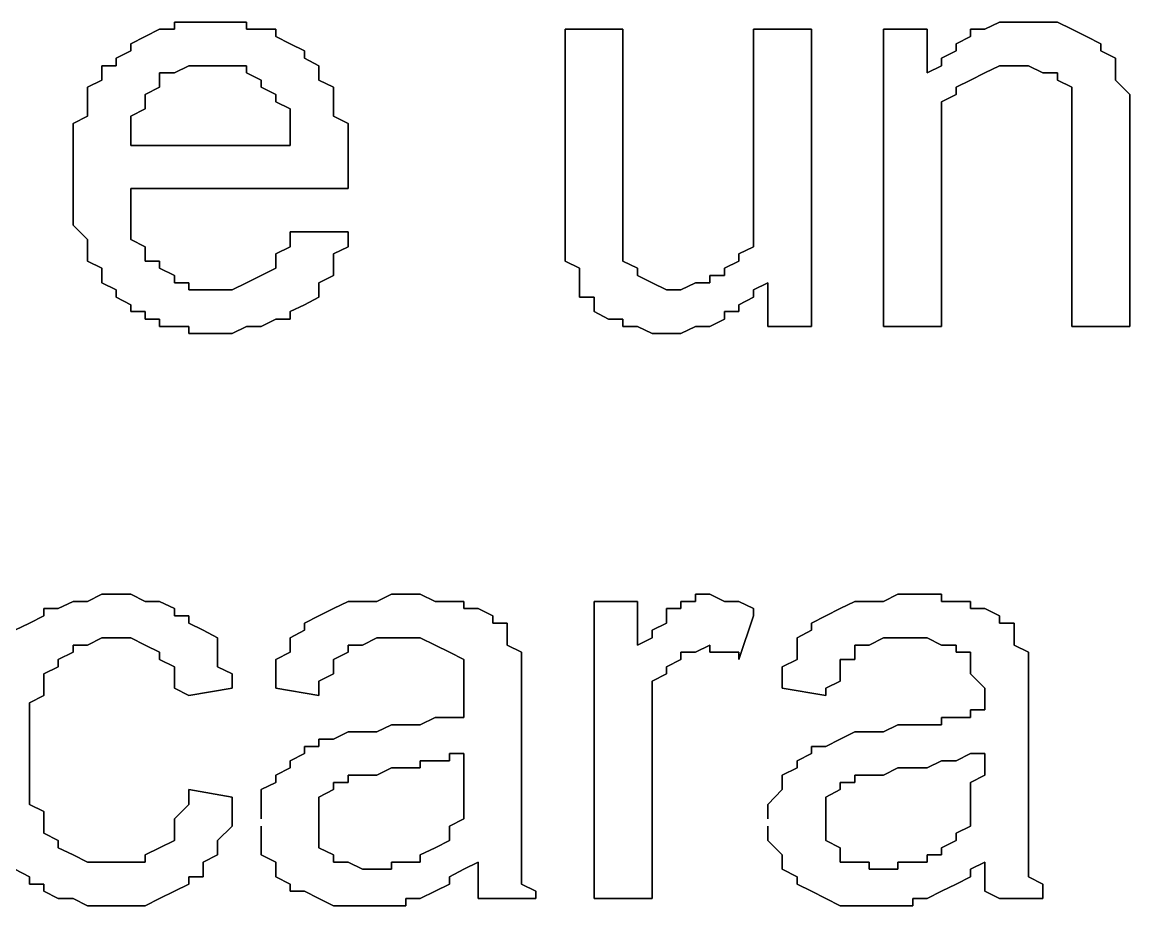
# Model space of a CAD drawing. Header units: metres. Extents: x 2.9 to 42.8, y 1.7 to 28.7.
# Drawn here: x 40.8005 to 41.0704, y 17.0162 to 17.2314 of the extents above; entities that cross this region are included whole.
import ezdxf

# ---------------------------------------------------------------- set-up
doc = ezdxf.new("R2010")
doc.units = ezdxf.units.M
doc.layers.add('GRIS', color=8, linetype='Continuous')

msp = doc.modelspace()

# ---------------------------------------------------------------- linework, layer by layer
at = {"layer": 'GRIS', "lineweight": -3}
for points in [[(40.8411, 17.2314), (40.8376, 17.2314), (40.8411, 17.2314)], [(40.8376, 17.2314), (40.8376, 17.2297), (40.8376, 17.2314)], [(40.8446, 17.2314), (40.8411, 17.2314), (40.8446, 17.2314)], [(40.8481, 17.2314), (40.8446, 17.2314), (40.8481, 17.2314)], [(40.8517, 17.2314), (40.8481, 17.2314), (40.8517, 17.2314)], [(40.8552, 17.2314), (40.8517, 17.2314), (40.8552, 17.2314)], [(40.8552, 17.2297), (40.8552, 17.2314), (40.8552, 17.2297)], [(41.0386, 17.2314), (41.0351, 17.2297), (41.0386, 17.2314)], [(41.0422, 17.2314), (41.0386, 17.2314), (41.0422, 17.2314)], [(41.0457, 17.2314), (41.0422, 17.2314), (41.0457, 17.2314)], [(41.0492, 17.2314), (41.0457, 17.2314), (41.0492, 17.2314)], [(41.0528, 17.2314), (41.0492, 17.2314), (41.0528, 17.2314)], [(41.0563, 17.2297), (41.0528, 17.2314), (41.0563, 17.2297)], [(40.8305, 17.2279), (40.827, 17.2261), (40.8305, 17.2279)], [(40.834, 17.2297), (40.8305, 17.2279), (40.834, 17.2297)], [(40.8376, 17.2297), (40.834, 17.2297), (40.8376, 17.2297)], [(40.8587, 17.2297), (40.8552, 17.2297), (40.8587, 17.2297)], [(40.8623, 17.2297), (40.8587, 17.2297), (40.8623, 17.2297)], [(40.8623, 17.2279), (40.8623, 17.2297), (40.8623, 17.2279)], [(40.8658, 17.2261), (40.8623, 17.2279), (40.8658, 17.2261)], [(40.9469, 17.2297), (40.9328, 17.2297), (40.9469, 17.2297)], [(40.9328, 17.2297), (40.9328, 17.1856), (40.9328, 17.2297)], [(40.9469, 17.1891), (40.9469, 17.2297), (40.9469, 17.1891)], [(40.9928, 17.2297), (40.9787, 17.2297), (40.9928, 17.2297)], [(40.9787, 17.2297), (40.9787, 17.1909), (40.9787, 17.2297)], [(40.9928, 17.1573), (40.9928, 17.2297), (40.9928, 17.1573)], [(41.021, 17.2297), (41.0104, 17.2297), (41.021, 17.2297)], [(41.0104, 17.2297), (41.0104, 17.1573), (41.0104, 17.2297)], [(41.021, 17.2191), (41.021, 17.2297), (41.021, 17.2191)], [(41.0316, 17.2279), (41.0281, 17.2261), (41.0316, 17.2279)], [(41.0351, 17.2297), (41.0316, 17.2297), (41.0351, 17.2297)], [(41.0316, 17.2297), (41.0316, 17.2279), (41.0316, 17.2297)], [(41.0598, 17.2279), (41.0563, 17.2297), (41.0598, 17.2279)], [(41.0633, 17.2261), (41.0598, 17.2279), (41.0633, 17.2261)], [(40.827, 17.2261), (40.827, 17.2244), (40.827, 17.2261)], [(40.8693, 17.2244), (40.8658, 17.2261), (40.8693, 17.2244)], [(41.0281, 17.2261), (41.0281, 17.2244), (41.0281, 17.2261)], [(41.0633, 17.2244), (41.0633, 17.2261), (41.0633, 17.2244)], [(40.827, 17.2244), (40.8234, 17.2226), (40.827, 17.2244)], [(40.8234, 17.2226), (40.8234, 17.2208), (40.8234, 17.2226)], [(40.8693, 17.2226), (40.8693, 17.2244), (40.8693, 17.2226)], [(40.8728, 17.2208), (40.8693, 17.2226), (40.8728, 17.2208)], [(41.0281, 17.2244), (41.0245, 17.2226), (41.0281, 17.2244)], [(41.0245, 17.2226), (41.0245, 17.2208), (41.0245, 17.2226)], [(41.0669, 17.2226), (41.0633, 17.2244), (41.0669, 17.2226)], [(41.0669, 17.2208), (41.0669, 17.2226), (41.0669, 17.2208)], [(40.8234, 17.2208), (40.8199, 17.2208), (40.8234, 17.2208)], [(40.8199, 17.2208), (40.8199, 17.2191), (40.8199, 17.2208)], [(40.8376, 17.2191), (40.8411, 17.2208), (40.8376, 17.2191)], [(40.8411, 17.2208), (40.8446, 17.2208), (40.8411, 17.2208)], [(40.8446, 17.2208), (40.8481, 17.2208), (40.8446, 17.2208)], [(40.8481, 17.2208), (40.8517, 17.2208), (40.8481, 17.2208)], [(40.8517, 17.2208), (40.8552, 17.2208), (40.8517, 17.2208)], [(40.8552, 17.2208), (40.8552, 17.2191), (40.8552, 17.2208)], [(40.8728, 17.2191), (40.8728, 17.2208), (40.8728, 17.2191)], [(41.0245, 17.2208), (41.021, 17.2191), (41.0245, 17.2208)], [(41.0351, 17.2191), (41.0386, 17.2208), (41.0351, 17.2191)], [(41.0386, 17.2208), (41.0422, 17.2208), (41.0386, 17.2208)], [(41.0422, 17.2208), (41.0457, 17.2208), (41.0422, 17.2208)], [(41.0457, 17.2208), (41.0492, 17.2191), (41.0457, 17.2208)], [(41.0669, 17.2191), (41.0669, 17.2208), (41.0669, 17.2191)], [(40.8199, 17.2173), (40.8164, 17.2156), (40.8199, 17.2173)], [(40.8199, 17.2191), (40.8199, 17.2173), (40.8199, 17.2191)], [(40.834, 17.2173), (40.834, 17.2191), (40.834, 17.2173)], [(40.834, 17.2191), (40.8376, 17.2191), (40.834, 17.2191)], [(40.834, 17.2156), (40.834, 17.2173), (40.834, 17.2156)], [(40.8552, 17.2191), (40.8587, 17.2173), (40.8552, 17.2191)], [(40.8587, 17.2173), (40.8587, 17.2156), (40.8587, 17.2173)], [(40.8728, 17.2173), (40.8728, 17.2191), (40.8728, 17.2173)], [(40.8764, 17.2156), (40.8728, 17.2173), (40.8764, 17.2156)], [(41.0281, 17.2156), (41.0316, 17.2173), (41.0281, 17.2156)], [(41.0316, 17.2173), (41.0351, 17.2191), (41.0316, 17.2173)], [(41.0492, 17.2191), (41.0528, 17.2191), (41.0492, 17.2191)], [(41.0528, 17.2191), (41.0528, 17.2173), (41.0528, 17.2191)], [(41.0528, 17.2173), (41.0563, 17.2156), (41.0528, 17.2173)], [(41.0669, 17.2173), (41.0669, 17.2191), (41.0669, 17.2173)], [(41.0704, 17.2138), (41.0669, 17.2173), (41.0704, 17.2138)], [(40.8164, 17.2156), (40.8164, 17.212), (40.8164, 17.2156)], [(40.8305, 17.2138), (40.834, 17.2156), (40.8305, 17.2138)], [(40.8587, 17.2156), (40.8623, 17.2138), (40.8587, 17.2156)], [(40.8764, 17.212), (40.8764, 17.2156), (40.8764, 17.212)], [(41.0281, 17.2138), (41.0281, 17.2156), (41.0281, 17.2138)], [(41.0563, 17.2156), (41.0563, 17.2138), (41.0563, 17.2156)], [(40.8164, 17.212), (40.8164, 17.2103), (40.8164, 17.212)], [(40.8305, 17.212), (40.8305, 17.2138), (40.8305, 17.212)], [(40.8305, 17.2103), (40.8305, 17.212), (40.8305, 17.2103)], [(40.8623, 17.2138), (40.8623, 17.212), (40.8623, 17.2138)], [(40.8623, 17.212), (40.8658, 17.2103), (40.8623, 17.212)], [(40.8764, 17.2103), (40.8764, 17.212), (40.8764, 17.2103)], [(41.0245, 17.212), (41.0281, 17.2138), (41.0245, 17.212)], [(41.0245, 17.2103), (41.0245, 17.212), (41.0245, 17.2103)], [(41.0563, 17.2138), (41.0563, 17.212), (41.0563, 17.2138)], [(41.0563, 17.212), (41.0563, 17.2103), (41.0563, 17.212)], [(41.0704, 17.212), (41.0704, 17.2138), (41.0704, 17.212)], [(41.0704, 17.2103), (41.0704, 17.212), (41.0704, 17.2103)], [(40.8164, 17.2103), (40.8164, 17.2085), (40.8164, 17.2103)], [(40.827, 17.2085), (40.8305, 17.2103), (40.827, 17.2085)], [(40.8658, 17.2103), (40.8658, 17.2085), (40.8658, 17.2103)], [(40.8764, 17.2085), (40.8764, 17.2103), (40.8764, 17.2085)], [(41.0245, 17.2067), (41.0245, 17.2103), (41.0245, 17.2067)], [(41.0563, 17.2103), (41.0563, 17.2067), (41.0563, 17.2103)], [(41.0704, 17.2085), (41.0704, 17.2103), (41.0704, 17.2085)], [(40.8164, 17.2085), (40.8129, 17.2067), (40.8164, 17.2085)], [(40.8129, 17.2067), (40.8129, 17.2032), (40.8129, 17.2067)], [(40.827, 17.2067), (40.827, 17.2085), (40.827, 17.2067)], [(40.827, 17.2032), (40.827, 17.2067), (40.827, 17.2032)], [(40.8658, 17.2085), (40.8658, 17.2067), (40.8658, 17.2085)], [(40.8658, 17.2067), (40.8658, 17.2032), (40.8658, 17.2067)], [(40.8799, 17.2067), (40.8764, 17.2085), (40.8799, 17.2067)], [(40.8799, 17.2032), (40.8799, 17.2067), (40.8799, 17.2032)], [(41.0245, 17.205), (41.0245, 17.2067), (41.0245, 17.205)], [(41.0563, 17.2067), (41.0563, 17.205), (41.0563, 17.2067)], [(41.0704, 17.205), (41.0704, 17.2085), (41.0704, 17.205)], [(41.0245, 17.2014), (41.0245, 17.205), (41.0245, 17.2014)], [(41.0563, 17.205), (41.0563, 17.2014), (41.0563, 17.205)], [(41.0704, 17.2014), (41.0704, 17.205), (41.0704, 17.2014)], [(40.8129, 17.2032), (40.8129, 17.2014), (40.8129, 17.2032)], [(40.8129, 17.2014), (40.8129, 17.1979), (40.8129, 17.2014)], [(40.827, 17.2014), (40.827, 17.2032), (40.827, 17.2014)], [(40.8658, 17.2014), (40.827, 17.2014), (40.8658, 17.2014)], [(40.8658, 17.2032), (40.8658, 17.2014), (40.8658, 17.2032)], [(40.8799, 17.2014), (40.8799, 17.2032), (40.8799, 17.2014)], [(40.8799, 17.1979), (40.8799, 17.2014), (40.8799, 17.1979)], [(41.0245, 17.1997), (41.0245, 17.2014), (41.0245, 17.1997)], [(41.0563, 17.2014), (41.0563, 17.1573), (41.0563, 17.2014)], [(41.0704, 17.1573), (41.0704, 17.2014), (41.0704, 17.1573)], [(41.0245, 17.1979), (41.0245, 17.1997), (41.0245, 17.1979)], [(40.8129, 17.1979), (40.8129, 17.1962), (40.8129, 17.1979)], [(40.8129, 17.1962), (40.8129, 17.1926), (40.8129, 17.1962)], [(40.8799, 17.1962), (40.8799, 17.1979), (40.8799, 17.1962)], [(40.8799, 17.1944), (40.8799, 17.1962), (40.8799, 17.1944)], [(41.0245, 17.1573), (41.0245, 17.1979), (41.0245, 17.1573)], [(40.8799, 17.1926), (40.8799, 17.1944), (40.8799, 17.1926)], [(40.8129, 17.1926), (40.8129, 17.1909), (40.8129, 17.1926)], [(40.8129, 17.1909), (40.8129, 17.1891), (40.8129, 17.1909)], [(40.827, 17.1873), (40.827, 17.1909), (40.827, 17.1873)], [(40.827, 17.1909), (40.8799, 17.1909), (40.827, 17.1909)], [(40.8799, 17.1909), (40.8799, 17.1926), (40.8799, 17.1909)], [(40.9787, 17.1909), (40.9787, 17.1891), (40.9787, 17.1909)], [(40.8129, 17.1891), (40.8129, 17.1856), (40.8129, 17.1891)], [(40.827, 17.1856), (40.827, 17.1873), (40.827, 17.1856)], [(40.9469, 17.1873), (40.9469, 17.1891), (40.9469, 17.1873)], [(40.9469, 17.1838), (40.9469, 17.1873), (40.9469, 17.1838)], [(40.9787, 17.1891), (40.9787, 17.1856), (40.9787, 17.1891)], [(40.8129, 17.1856), (40.8129, 17.1838), (40.8129, 17.1856)], [(40.827, 17.182), (40.827, 17.1856), (40.827, 17.182)], [(40.9328, 17.1856), (40.9328, 17.182), (40.9328, 17.1856)], [(40.9787, 17.1856), (40.9787, 17.1838), (40.9787, 17.1856)], [(40.8129, 17.1838), (40.8129, 17.182), (40.8129, 17.1838)], [(40.8129, 17.182), (40.8164, 17.1785), (40.8129, 17.182)], [(40.827, 17.1803), (40.827, 17.182), (40.827, 17.1803)], [(40.9328, 17.182), (40.9328, 17.1803), (40.9328, 17.182)], [(40.9469, 17.1803), (40.9469, 17.1838), (40.9469, 17.1803)], [(40.9787, 17.1838), (40.9787, 17.1803), (40.9787, 17.1838)], [(40.827, 17.1785), (40.827, 17.1803), (40.827, 17.1785)], [(40.8658, 17.1803), (40.8658, 17.1785), (40.8658, 17.1803)], [(40.8799, 17.1803), (40.8658, 17.1803), (40.8799, 17.1803)], [(40.8799, 17.1767), (40.8799, 17.1803), (40.8799, 17.1767)], [(40.9328, 17.1803), (40.9328, 17.1767), (40.9328, 17.1803)], [(40.9469, 17.1785), (40.9469, 17.1803), (40.9469, 17.1785)], [(40.9787, 17.1803), (40.9787, 17.1785), (40.9787, 17.1803)], [(40.8164, 17.1785), (40.8164, 17.1767), (40.8164, 17.1785)], [(40.8164, 17.1767), (40.8164, 17.175), (40.8164, 17.1767)], [(40.8305, 17.1767), (40.827, 17.1785), (40.8305, 17.1767)], [(40.8305, 17.175), (40.8305, 17.1767), (40.8305, 17.175)], [(40.8658, 17.1767), (40.8623, 17.175), (40.8658, 17.1767)], [(40.8658, 17.1785), (40.8658, 17.1767), (40.8658, 17.1785)], [(40.8764, 17.175), (40.8799, 17.1767), (40.8764, 17.175)], [(40.9328, 17.1767), (40.9328, 17.175), (40.9328, 17.1767)], [(40.9469, 17.1767), (40.9469, 17.1785), (40.9469, 17.1767)], [(40.9469, 17.175), (40.9469, 17.1767), (40.9469, 17.175)], [(40.9787, 17.1767), (40.9751, 17.175), (40.9787, 17.1767)], [(40.9787, 17.1785), (40.9787, 17.1767), (40.9787, 17.1785)], [(40.8164, 17.175), (40.8164, 17.1732), (40.8164, 17.175)], [(40.8305, 17.1732), (40.8305, 17.175), (40.8305, 17.1732)], [(40.8623, 17.175), (40.8623, 17.1732), (40.8623, 17.175)], [(40.8764, 17.1732), (40.8764, 17.175), (40.8764, 17.1732)], [(40.9328, 17.175), (40.9328, 17.1732), (40.9328, 17.175)], [(40.9469, 17.1732), (40.9469, 17.175), (40.9469, 17.1732)], [(40.9751, 17.175), (40.9751, 17.1732), (40.9751, 17.175)], [(40.8164, 17.1732), (40.8199, 17.1715), (40.8164, 17.1732)], [(40.8199, 17.1715), (40.8199, 17.1697), (40.8199, 17.1715)], [(40.834, 17.1732), (40.8305, 17.1732), (40.834, 17.1732)], [(40.834, 17.1715), (40.834, 17.1732), (40.834, 17.1715)], [(40.8376, 17.1697), (40.834, 17.1715), (40.8376, 17.1697)], [(40.8623, 17.1715), (40.8587, 17.1697), (40.8623, 17.1715)], [(40.8623, 17.1732), (40.8623, 17.1715), (40.8623, 17.1732)], [(40.8764, 17.1697), (40.8764, 17.1732), (40.8764, 17.1697)], [(40.9328, 17.1732), (40.9363, 17.1715), (40.9328, 17.1732)], [(40.9363, 17.1715), (40.9363, 17.1679), (40.9363, 17.1715)], [(40.9504, 17.1715), (40.9469, 17.1732), (40.9504, 17.1715)], [(40.9504, 17.1697), (40.9504, 17.1715), (40.9504, 17.1697)], [(40.9751, 17.1732), (40.9716, 17.1715), (40.9751, 17.1732)], [(40.9716, 17.1715), (40.9716, 17.1697), (40.9716, 17.1715)], [(40.8199, 17.1697), (40.8199, 17.1679), (40.8199, 17.1697)], [(40.8376, 17.1679), (40.8376, 17.1697), (40.8376, 17.1679)], [(40.8587, 17.1697), (40.8552, 17.1679), (40.8587, 17.1697)], [(40.8728, 17.1679), (40.8764, 17.1697), (40.8728, 17.1679)], [(40.954, 17.1679), (40.9504, 17.1697), (40.954, 17.1679)], [(40.9716, 17.1697), (40.9681, 17.1697), (40.9716, 17.1697)], [(40.9681, 17.1697), (40.9681, 17.1679), (40.9681, 17.1697)], [(40.8199, 17.1679), (40.8234, 17.1662), (40.8199, 17.1679)], [(40.8234, 17.1662), (40.8234, 17.1644), (40.8234, 17.1662)], [(40.8411, 17.1679), (40.8376, 17.1679), (40.8411, 17.1679)], [(40.8411, 17.1662), (40.8411, 17.1679), (40.8411, 17.1662)], [(40.8446, 17.1662), (40.8411, 17.1662), (40.8446, 17.1662)], [(40.8481, 17.1662), (40.8446, 17.1662), (40.8481, 17.1662)], [(40.8517, 17.1662), (40.8481, 17.1662), (40.8517, 17.1662)], [(40.8552, 17.1679), (40.8517, 17.1662), (40.8552, 17.1679)], [(40.8728, 17.1662), (40.8728, 17.1679), (40.8728, 17.1662)], [(40.8728, 17.1644), (40.8728, 17.1662), (40.8728, 17.1644)], [(40.9363, 17.1679), (40.9363, 17.1662), (40.9363, 17.1679)], [(40.9363, 17.1662), (40.9363, 17.1644), (40.9363, 17.1662)], [(40.9575, 17.1662), (40.954, 17.1679), (40.9575, 17.1662)], [(40.961, 17.1662), (40.9575, 17.1662), (40.961, 17.1662)], [(40.9646, 17.1679), (40.961, 17.1662), (40.9646, 17.1679)], [(40.9681, 17.1679), (40.9646, 17.1679), (40.9681, 17.1679)], [(40.9787, 17.1662), (40.9822, 17.1679), (40.9787, 17.1662)], [(40.9787, 17.1644), (40.9787, 17.1662), (40.9787, 17.1644)], [(40.9822, 17.1679), (40.9822, 17.1573), (40.9822, 17.1679)], [(40.8234, 17.1644), (40.827, 17.1626), (40.8234, 17.1644)], [(40.8693, 17.1626), (40.8728, 17.1644), (40.8693, 17.1626)], [(40.9363, 17.1644), (40.9399, 17.1644), (40.9363, 17.1644)], [(40.9399, 17.1644), (40.9399, 17.1626), (40.9399, 17.1644)], [(40.9751, 17.1626), (40.9787, 17.1644), (40.9751, 17.1626)], [(40.827, 17.1626), (40.827, 17.1609), (40.827, 17.1626)], [(40.827, 17.1609), (40.8305, 17.1609), (40.827, 17.1609)], [(40.8305, 17.1609), (40.8305, 17.1591), (40.8305, 17.1609)], [(40.8658, 17.1609), (40.8693, 17.1626), (40.8658, 17.1609)], [(40.8658, 17.1591), (40.8658, 17.1609), (40.8658, 17.1591)], [(40.9399, 17.1626), (40.9399, 17.1609), (40.9399, 17.1626)], [(40.9399, 17.1609), (40.9434, 17.1591), (40.9399, 17.1609)], [(40.9716, 17.1591), (40.9716, 17.1609), (40.9716, 17.1591)], [(40.9716, 17.1609), (40.9751, 17.1609), (40.9716, 17.1609)], [(40.9751, 17.1609), (40.9751, 17.1626), (40.9751, 17.1609)], [(40.8305, 17.1591), (40.834, 17.1591), (40.8305, 17.1591)], [(40.834, 17.1591), (40.834, 17.1573), (40.834, 17.1591)], [(40.8587, 17.1573), (40.8623, 17.1591), (40.8587, 17.1573)], [(40.8623, 17.1591), (40.8658, 17.1591), (40.8623, 17.1591)], [(40.9434, 17.1591), (40.9469, 17.1591), (40.9434, 17.1591)], [(40.9469, 17.1591), (40.9469, 17.1573), (40.9469, 17.1591)], [(40.9681, 17.1573), (40.9716, 17.1591), (40.9681, 17.1573)], [(40.834, 17.1573), (40.8376, 17.1573), (40.834, 17.1573)], [(40.8376, 17.1573), (40.8411, 17.1573), (40.8376, 17.1573)], [(40.8411, 17.1573), (40.8411, 17.1556), (40.8411, 17.1573)], [(40.8411, 17.1556), (40.8446, 17.1556), (40.8411, 17.1556)], [(40.8446, 17.1556), (40.8481, 17.1556), (40.8446, 17.1556)], [(40.8481, 17.1556), (40.8517, 17.1556), (40.8481, 17.1556)], [(40.8517, 17.1556), (40.8552, 17.1573), (40.8517, 17.1556)], [(40.8552, 17.1573), (40.8587, 17.1573), (40.8552, 17.1573)], [(40.9469, 17.1573), (40.9504, 17.1573), (40.9469, 17.1573)], [(40.9504, 17.1573), (40.954, 17.1556), (40.9504, 17.1573)], [(40.954, 17.1556), (40.9575, 17.1556), (40.954, 17.1556)], [(40.9575, 17.1556), (40.961, 17.1556), (40.9575, 17.1556)], [(40.961, 17.1556), (40.9646, 17.1573), (40.961, 17.1556)], [(40.9646, 17.1573), (40.9681, 17.1573), (40.9646, 17.1573)], [(40.9822, 17.1573), (40.9928, 17.1573), (40.9822, 17.1573)], [(41.0104, 17.1573), (41.0245, 17.1573), (41.0104, 17.1573)], [(41.0563, 17.1573), (41.0704, 17.1573), (41.0563, 17.1573)], [(40.8129, 17.0903), (40.8093, 17.0886), (40.8129, 17.0903)], [(40.8164, 17.0903), (40.8129, 17.0903), (40.8164, 17.0903)], [(40.8199, 17.0921), (40.8164, 17.0903), (40.8199, 17.0921)], [(40.8234, 17.0921), (40.8199, 17.0921), (40.8234, 17.0921)], [(40.827, 17.0921), (40.8234, 17.0921), (40.827, 17.0921)], [(40.8305, 17.0903), (40.827, 17.0921), (40.8305, 17.0903)], [(40.834, 17.0903), (40.8305, 17.0903), (40.834, 17.0903)], [(40.8376, 17.0886), (40.834, 17.0903), (40.8376, 17.0886)], [(40.8799, 17.0903), (40.8764, 17.0886), (40.8799, 17.0903)], [(40.8834, 17.0903), (40.8799, 17.0903), (40.8834, 17.0903)], [(40.8869, 17.0903), (40.8834, 17.0903), (40.8869, 17.0903)], [(40.8905, 17.0921), (40.8869, 17.0903), (40.8905, 17.0921)], [(40.894, 17.0921), (40.8905, 17.0921), (40.894, 17.0921)], [(40.8975, 17.0921), (40.894, 17.0921), (40.8975, 17.0921)], [(40.9011, 17.0903), (40.8975, 17.0921), (40.9011, 17.0903)], [(40.9046, 17.0903), (40.9011, 17.0903), (40.9046, 17.0903)], [(40.9081, 17.0903), (40.9046, 17.0903), (40.9081, 17.0903)], [(40.9081, 17.0886), (40.9081, 17.0903), (40.9081, 17.0886)], [(40.9504, 17.0903), (40.9399, 17.0903), (40.9504, 17.0903)], [(40.9399, 17.0903), (40.9399, 17.018), (40.9399, 17.0903)], [(40.9504, 17.0797), (40.9504, 17.0903), (40.9504, 17.0797)], [(40.9646, 17.0903), (40.961, 17.0903), (40.9646, 17.0903)], [(40.961, 17.0903), (40.961, 17.0886), (40.961, 17.0903)], [(40.9681, 17.0921), (40.9646, 17.0921), (40.9681, 17.0921)], [(40.9646, 17.0921), (40.9646, 17.0903), (40.9646, 17.0921)], [(40.9716, 17.0903), (40.9681, 17.0921), (40.9716, 17.0903)], [(40.9751, 17.0903), (40.9716, 17.0903), (40.9751, 17.0903)], [(40.9787, 17.0886), (40.9751, 17.0903), (40.9787, 17.0886)], [(41.0034, 17.0903), (40.9998, 17.0886), (41.0034, 17.0903)], [(41.0069, 17.0903), (41.0034, 17.0903), (41.0069, 17.0903)], [(41.0104, 17.0903), (41.0069, 17.0903), (41.0104, 17.0903)], [(41.0139, 17.0921), (41.0104, 17.0903), (41.0139, 17.0921)], [(41.0175, 17.0921), (41.0139, 17.0921), (41.0175, 17.0921)], [(41.021, 17.0921), (41.0175, 17.0921), (41.021, 17.0921)], [(41.0245, 17.0921), (41.021, 17.0921), (41.0245, 17.0921)], [(41.0245, 17.0903), (41.0245, 17.0921), (41.0245, 17.0903)], [(41.0281, 17.0903), (41.0245, 17.0903), (41.0281, 17.0903)], [(41.0316, 17.0903), (41.0281, 17.0903), (41.0316, 17.0903)], [(41.0316, 17.0886), (41.0316, 17.0903), (41.0316, 17.0886)], [(40.8093, 17.0886), (40.8058, 17.0886), (40.8093, 17.0886)], [(40.8058, 17.0886), (40.8058, 17.0868), (40.8058, 17.0886)], [(40.8376, 17.0868), (40.8376, 17.0886), (40.8376, 17.0868)], [(40.8764, 17.0886), (40.8728, 17.0868), (40.8764, 17.0886)], [(40.9116, 17.0886), (40.9081, 17.0886), (40.9116, 17.0886)], [(40.9152, 17.0868), (40.9116, 17.0886), (40.9152, 17.0868)], [(40.961, 17.0886), (40.9575, 17.0886), (40.961, 17.0886)], [(40.9575, 17.0886), (40.9575, 17.0868), (40.9575, 17.0886)], [(40.9787, 17.0868), (40.9787, 17.0886), (40.9787, 17.0868)], [(40.9998, 17.0886), (40.9963, 17.0868), (40.9998, 17.0886)], [(41.0351, 17.0886), (41.0316, 17.0886), (41.0351, 17.0886)], [(41.0386, 17.0868), (41.0351, 17.0886), (41.0386, 17.0868)], [(40.8023, 17.085), (40.7987, 17.0833), (40.8023, 17.085)], [(40.8058, 17.0868), (40.8023, 17.085), (40.8058, 17.0868)], [(40.8411, 17.0868), (40.8376, 17.0868), (40.8411, 17.0868)], [(40.8411, 17.085), (40.8411, 17.0868), (40.8411, 17.085)], [(40.8446, 17.0833), (40.8411, 17.085), (40.8446, 17.0833)], [(40.8728, 17.0868), (40.8693, 17.085), (40.8728, 17.0868)], [(40.8693, 17.085), (40.8693, 17.0833), (40.8693, 17.085)], [(40.9152, 17.085), (40.9152, 17.0868), (40.9152, 17.085)], [(40.9187, 17.085), (40.9152, 17.085), (40.9187, 17.085)], [(40.9187, 17.0833), (40.9187, 17.085), (40.9187, 17.0833)], [(40.9575, 17.085), (40.954, 17.0833), (40.9575, 17.085)], [(40.9575, 17.0868), (40.9575, 17.085), (40.9575, 17.0868)], [(40.9751, 17.0762), (40.9787, 17.0868), (40.9751, 17.0762)], [(40.9963, 17.0868), (40.9928, 17.085), (40.9963, 17.0868)], [(40.9928, 17.085), (40.9928, 17.0833), (40.9928, 17.085)], [(41.0386, 17.085), (41.0386, 17.0868), (41.0386, 17.085)], [(41.0422, 17.085), (41.0386, 17.085), (41.0422, 17.085)], [(41.0422, 17.0833), (41.0422, 17.085), (41.0422, 17.0833)], [(40.8481, 17.0815), (40.8446, 17.0833), (40.8481, 17.0815)], [(40.8693, 17.0833), (40.8658, 17.0815), (40.8693, 17.0833)], [(40.9187, 17.0815), (40.9187, 17.0833), (40.9187, 17.0815)], [(40.954, 17.0833), (40.954, 17.0815), (40.954, 17.0833)], [(40.9928, 17.0833), (40.9893, 17.0815), (40.9928, 17.0833)], [(41.0422, 17.0815), (41.0422, 17.0833), (41.0422, 17.0815)], [(40.8129, 17.078), (40.8129, 17.0797), (40.8129, 17.078)], [(40.8129, 17.0797), (40.8164, 17.0797), (40.8129, 17.0797)], [(40.8164, 17.0797), (40.8199, 17.0815), (40.8164, 17.0797)], [(40.8199, 17.0815), (40.8234, 17.0815), (40.8199, 17.0815)], [(40.8234, 17.0815), (40.827, 17.0815), (40.8234, 17.0815)], [(40.827, 17.0815), (40.8305, 17.0797), (40.827, 17.0815)], [(40.8305, 17.0797), (40.834, 17.078), (40.8305, 17.0797)], [(40.8481, 17.078), (40.8481, 17.0815), (40.8481, 17.078)], [(40.8658, 17.0815), (40.8658, 17.0797), (40.8658, 17.0815)], [(40.8658, 17.0797), (40.8658, 17.078), (40.8658, 17.0797)], [(40.8799, 17.078), (40.8799, 17.0797), (40.8799, 17.078)], [(40.8799, 17.0797), (40.8834, 17.0797), (40.8799, 17.0797)], [(40.8834, 17.0797), (40.8869, 17.0815), (40.8834, 17.0797)], [(40.8869, 17.0815), (40.8905, 17.0815), (40.8869, 17.0815)], [(40.8905, 17.0815), (40.894, 17.0815), (40.8905, 17.0815)], [(40.894, 17.0815), (40.8975, 17.0815), (40.894, 17.0815)], [(40.8975, 17.0815), (40.9011, 17.0797), (40.8975, 17.0815)], [(40.9011, 17.0797), (40.9046, 17.078), (40.9011, 17.0797)], [(40.9187, 17.0797), (40.9187, 17.0815), (40.9187, 17.0797)], [(40.9222, 17.078), (40.9187, 17.0797), (40.9222, 17.078)], [(40.954, 17.0815), (40.9504, 17.0797), (40.954, 17.0815)], [(40.9646, 17.078), (40.9681, 17.0797), (40.9646, 17.078)], [(40.9681, 17.0797), (40.9681, 17.078), (40.9681, 17.0797)], [(40.9893, 17.0815), (40.9893, 17.0797), (40.9893, 17.0815)], [(40.9893, 17.0797), (40.9893, 17.078), (40.9893, 17.0797)], [(41.0034, 17.078), (41.0034, 17.0797), (41.0034, 17.078)], [(41.0034, 17.0797), (41.0069, 17.0797), (41.0034, 17.0797)], [(41.0069, 17.0797), (41.0104, 17.0815), (41.0069, 17.0797)], [(41.0104, 17.0815), (41.0139, 17.0815), (41.0104, 17.0815)], [(41.0139, 17.0815), (41.0175, 17.0815), (41.0139, 17.0815)], [(41.0175, 17.0815), (41.021, 17.0815), (41.0175, 17.0815)], [(41.021, 17.0815), (41.0245, 17.0797), (41.021, 17.0815)], [(41.0245, 17.0797), (41.0281, 17.0797), (41.0245, 17.0797)], [(41.0281, 17.0797), (41.0281, 17.078), (41.0281, 17.0797)], [(41.0422, 17.0797), (41.0422, 17.0815), (41.0422, 17.0797)], [(41.0457, 17.078), (41.0422, 17.0797), (41.0457, 17.078)], [(40.8093, 17.0762), (40.8129, 17.078), (40.8093, 17.0762)], [(40.834, 17.078), (40.834, 17.0762), (40.834, 17.078)], [(40.8481, 17.0762), (40.8481, 17.078), (40.8481, 17.0762)], [(40.8658, 17.078), (40.8623, 17.0762), (40.8658, 17.078)], [(40.8764, 17.0762), (40.8799, 17.078), (40.8764, 17.0762)], [(40.9046, 17.078), (40.9081, 17.0762), (40.9046, 17.078)], [(40.9222, 17.0762), (40.9222, 17.078), (40.9222, 17.0762)], [(40.961, 17.0762), (40.961, 17.078), (40.961, 17.0762)], [(40.961, 17.078), (40.9646, 17.078), (40.961, 17.078)], [(40.9681, 17.078), (40.9716, 17.078), (40.9681, 17.078)], [(40.9716, 17.078), (40.9751, 17.078), (40.9716, 17.078)], [(40.9751, 17.078), (40.9751, 17.0762), (40.9751, 17.078)], [(40.9893, 17.078), (40.9893, 17.0762), (40.9893, 17.078)], [(41.0034, 17.0762), (41.0034, 17.078), (41.0034, 17.0762)], [(41.0281, 17.078), (41.0316, 17.078), (41.0281, 17.078)], [(41.0316, 17.078), (41.0316, 17.0762), (41.0316, 17.078)], [(41.0457, 17.0762), (41.0457, 17.078), (41.0457, 17.0762)], [(40.8058, 17.0727), (40.8093, 17.0744), (40.8058, 17.0727)], [(40.8093, 17.0744), (40.8093, 17.0762), (40.8093, 17.0744)], [(40.834, 17.0762), (40.8376, 17.0744), (40.834, 17.0762)], [(40.8376, 17.0744), (40.8376, 17.0709), (40.8376, 17.0744)], [(40.8481, 17.0744), (40.8481, 17.0762), (40.8481, 17.0744)], [(40.8517, 17.0727), (40.8481, 17.0744), (40.8517, 17.0727)], [(40.8623, 17.0762), (40.8623, 17.0744), (40.8623, 17.0762)], [(40.8623, 17.0744), (40.8623, 17.0727), (40.8623, 17.0744)], [(40.8764, 17.0727), (40.8764, 17.0762), (40.8764, 17.0727)], [(40.9081, 17.0762), (40.9081, 17.0744), (40.9081, 17.0762)], [(40.9081, 17.0744), (40.9081, 17.0727), (40.9081, 17.0744)], [(40.9222, 17.0744), (40.9222, 17.0762), (40.9222, 17.0744)], [(40.9222, 17.0727), (40.9222, 17.0744), (40.9222, 17.0727)], [(40.9575, 17.0744), (40.961, 17.0762), (40.9575, 17.0744)], [(40.9575, 17.0727), (40.9575, 17.0744), (40.9575, 17.0727)], [(40.9893, 17.0762), (40.9857, 17.0744), (40.9893, 17.0762)], [(40.9857, 17.0744), (40.9857, 17.0727), (40.9857, 17.0744)], [(40.9998, 17.0727), (40.9998, 17.0762), (40.9998, 17.0727)], [(40.9998, 17.0762), (41.0034, 17.0762), (40.9998, 17.0762)], [(41.0316, 17.0762), (41.0316, 17.0744), (41.0316, 17.0762)], [(41.0316, 17.0744), (41.0316, 17.0727), (41.0316, 17.0744)], [(41.0457, 17.0744), (41.0457, 17.0762), (41.0457, 17.0744)], [(41.0457, 17.0727), (41.0457, 17.0744), (41.0457, 17.0727)], [(40.8058, 17.0709), (40.8058, 17.0727), (40.8058, 17.0709)], [(40.8517, 17.0692), (40.8517, 17.0727), (40.8517, 17.0692)], [(40.8623, 17.0727), (40.8623, 17.0692), (40.8623, 17.0727)], [(40.8728, 17.0709), (40.8764, 17.0727), (40.8728, 17.0709)], [(40.9081, 17.0727), (40.9081, 17.0692), (40.9081, 17.0727)], [(40.9222, 17.0692), (40.9222, 17.0727), (40.9222, 17.0692)], [(40.954, 17.0709), (40.9575, 17.0727), (40.954, 17.0709)], [(40.9857, 17.0727), (40.9857, 17.0692), (40.9857, 17.0727)], [(40.9998, 17.0709), (40.9998, 17.0727), (40.9998, 17.0709)], [(41.0316, 17.0727), (41.0351, 17.0692), (41.0316, 17.0727)], [(41.0457, 17.0692), (41.0457, 17.0727), (41.0457, 17.0692)], [(40.8058, 17.0692), (40.8058, 17.0709), (40.8058, 17.0692)], [(40.8058, 17.0674), (40.8058, 17.0692), (40.8058, 17.0674)], [(40.8376, 17.0709), (40.8376, 17.0692), (40.8376, 17.0709)], [(40.8376, 17.0692), (40.8411, 17.0674), (40.8376, 17.0692)], [(40.8411, 17.0674), (40.8517, 17.0692), (40.8411, 17.0674)], [(40.8623, 17.0692), (40.8728, 17.0674), (40.8623, 17.0692)], [(40.8728, 17.0692), (40.8728, 17.0709), (40.8728, 17.0692)], [(40.8728, 17.0674), (40.8728, 17.0692), (40.8728, 17.0674)], [(40.9081, 17.0692), (40.9081, 17.0674), (40.9081, 17.0692)], [(40.9222, 17.0674), (40.9222, 17.0692), (40.9222, 17.0674)], [(40.954, 17.0692), (40.954, 17.0709), (40.954, 17.0692)], [(40.954, 17.0674), (40.954, 17.0692), (40.954, 17.0674)], [(40.9857, 17.0692), (40.9963, 17.0674), (40.9857, 17.0692)], [(40.9963, 17.0692), (40.9998, 17.0709), (40.9963, 17.0692)], [(40.9963, 17.0674), (40.9963, 17.0692), (40.9963, 17.0674)], [(41.0351, 17.0692), (41.0351, 17.0674), (41.0351, 17.0692)], [(41.0457, 17.0674), (41.0457, 17.0692), (41.0457, 17.0674)], [(40.8023, 17.0656), (40.8058, 17.0674), (40.8023, 17.0656)], [(40.9081, 17.0674), (40.9081, 17.0656), (40.9081, 17.0674)], [(40.9222, 17.0639), (40.9222, 17.0674), (40.9222, 17.0639)], [(40.954, 17.0656), (40.954, 17.0674), (40.954, 17.0656)], [(41.0351, 17.0674), (41.0351, 17.0656), (41.0351, 17.0674)], [(41.0457, 17.0639), (41.0457, 17.0674), (41.0457, 17.0639)], [(40.8023, 17.0639), (40.8023, 17.0656), (40.8023, 17.0639)], [(40.8023, 17.0603), (40.8023, 17.0639), (40.8023, 17.0603)], [(40.9081, 17.0656), (40.9081, 17.0639), (40.9081, 17.0656)], [(40.9081, 17.0639), (40.9081, 17.0621), (40.9081, 17.0639)], [(40.9222, 17.048), (40.9222, 17.0639), (40.9222, 17.048)], [(40.954, 17.0621), (40.954, 17.0656), (40.954, 17.0621)], [(41.0351, 17.0639), (41.0316, 17.0639), (41.0351, 17.0639)], [(41.0316, 17.0639), (41.0316, 17.0621), (41.0316, 17.0639)], [(41.0351, 17.0656), (41.0351, 17.0639), (41.0351, 17.0656)], [(41.0457, 17.048), (41.0457, 17.0639), (41.0457, 17.048)], [(40.9011, 17.0621), (40.8975, 17.0603), (40.9011, 17.0621)], [(40.9046, 17.0621), (40.9011, 17.0621), (40.9046, 17.0621)], [(40.9081, 17.0621), (40.9046, 17.0621), (40.9081, 17.0621)], [(40.954, 17.0603), (40.954, 17.0621), (40.954, 17.0603)], [(41.0281, 17.0621), (41.0245, 17.0621), (41.0281, 17.0621)], [(41.0245, 17.0621), (41.0245, 17.0603), (41.0245, 17.0621)], [(41.0316, 17.0621), (41.0281, 17.0621), (41.0316, 17.0621)], [(40.8023, 17.0586), (40.8023, 17.0603), (40.8023, 17.0586)], [(40.8023, 17.055), (40.8023, 17.0586), (40.8023, 17.055)], [(40.8799, 17.0586), (40.8764, 17.0568), (40.8799, 17.0586)], [(40.8834, 17.0586), (40.8799, 17.0586), (40.8834, 17.0586)], [(40.8869, 17.0586), (40.8834, 17.0586), (40.8869, 17.0586)], [(40.8905, 17.0603), (40.8869, 17.0586), (40.8905, 17.0603)], [(40.894, 17.0603), (40.8905, 17.0603), (40.894, 17.0603)], [(40.8975, 17.0603), (40.894, 17.0603), (40.8975, 17.0603)], [(40.954, 17.0586), (40.954, 17.0603), (40.954, 17.0586)], [(40.954, 17.055), (40.954, 17.0586), (40.954, 17.055)], [(41.0034, 17.0586), (40.9998, 17.0568), (41.0034, 17.0586)], [(41.0069, 17.0586), (41.0034, 17.0586), (41.0069, 17.0586)], [(41.0104, 17.0586), (41.0069, 17.0586), (41.0104, 17.0586)], [(41.0139, 17.0603), (41.0104, 17.0586), (41.0139, 17.0603)], [(41.0175, 17.0603), (41.0139, 17.0603), (41.0175, 17.0603)], [(41.021, 17.0603), (41.0175, 17.0603), (41.021, 17.0603)], [(41.0245, 17.0603), (41.021, 17.0603), (41.0245, 17.0603)], [(40.8023, 17.0533), (40.8023, 17.055), (40.8023, 17.0533)], [(40.8728, 17.055), (40.8693, 17.055), (40.8728, 17.055)], [(40.8693, 17.055), (40.8693, 17.0533), (40.8693, 17.055)], [(40.8764, 17.0568), (40.8728, 17.0568), (40.8764, 17.0568)], [(40.8728, 17.0568), (40.8728, 17.055), (40.8728, 17.0568)], [(40.954, 17.018), (40.954, 17.055), (40.954, 17.018)], [(40.9963, 17.055), (40.9928, 17.055), (40.9963, 17.055)], [(40.9928, 17.055), (40.9928, 17.0533), (40.9928, 17.055)], [(40.9998, 17.0568), (40.9963, 17.055), (40.9998, 17.0568)], [(40.8023, 17.0515), (40.8023, 17.0533), (40.8023, 17.0515)], [(40.8693, 17.0533), (40.8658, 17.0515), (40.8693, 17.0533)], [(40.9046, 17.0515), (40.9046, 17.0533), (40.9046, 17.0515)], [(40.9046, 17.0533), (40.9081, 17.0533), (40.9046, 17.0533)], [(40.9081, 17.0533), (40.9081, 17.0498), (40.9081, 17.0533)], [(40.9928, 17.0533), (40.9893, 17.0515), (40.9928, 17.0533)], [(41.0281, 17.0515), (41.0316, 17.0533), (41.0281, 17.0515)], [(41.0316, 17.0533), (41.0351, 17.0533), (41.0316, 17.0533)], [(41.0351, 17.0533), (41.0351, 17.0498), (41.0351, 17.0533)], [(40.8023, 17.048), (40.8023, 17.0515), (40.8023, 17.048)], [(40.8658, 17.0498), (40.8623, 17.048), (40.8658, 17.0498)], [(40.8658, 17.0515), (40.8658, 17.0498), (40.8658, 17.0515)], [(40.8869, 17.048), (40.8905, 17.0498), (40.8869, 17.048)], [(40.8905, 17.0498), (40.894, 17.0498), (40.8905, 17.0498)], [(40.894, 17.0498), (40.8975, 17.0498), (40.894, 17.0498)], [(40.8975, 17.0498), (40.8975, 17.0515), (40.8975, 17.0498)], [(40.8975, 17.0515), (40.9011, 17.0515), (40.8975, 17.0515)], [(40.9011, 17.0515), (40.9046, 17.0515), (40.9011, 17.0515)], [(40.9081, 17.0498), (40.9081, 17.048), (40.9081, 17.0498)], [(40.9893, 17.0498), (40.9857, 17.048), (40.9893, 17.0498)], [(40.9893, 17.0515), (40.9893, 17.0498), (40.9893, 17.0515)], [(41.0104, 17.048), (41.0139, 17.0498), (41.0104, 17.048)], [(41.0139, 17.0498), (41.0175, 17.0498), (41.0139, 17.0498)], [(41.0175, 17.0498), (41.021, 17.0498), (41.0175, 17.0498)], [(41.021, 17.0498), (41.0245, 17.0515), (41.021, 17.0498)], [(41.0245, 17.0515), (41.0281, 17.0515), (41.0245, 17.0515)], [(41.0351, 17.0498), (41.0351, 17.048), (41.0351, 17.0498)], [(40.8023, 17.0445), (40.8023, 17.048), (40.8023, 17.0445)], [(40.8623, 17.048), (40.8623, 17.0462), (40.8623, 17.048)], [(40.8799, 17.0462), (40.8799, 17.048), (40.8799, 17.0462)], [(40.8799, 17.048), (40.8834, 17.048), (40.8799, 17.048)], [(40.8834, 17.048), (40.8869, 17.048), (40.8834, 17.048)], [(40.9081, 17.048), (40.9081, 17.0462), (40.9081, 17.048)], [(40.9222, 17.0445), (40.9222, 17.048), (40.9222, 17.0445)], [(40.9857, 17.048), (40.9857, 17.0462), (40.9857, 17.048)], [(41.0034, 17.0462), (41.0034, 17.048), (41.0034, 17.0462)], [(41.0034, 17.048), (41.0069, 17.048), (41.0034, 17.048)], [(41.0069, 17.048), (41.0104, 17.048), (41.0069, 17.048)], [(41.0351, 17.048), (41.0316, 17.0462), (41.0351, 17.048)], [(41.0457, 17.0445), (41.0457, 17.048), (41.0457, 17.0445)], [(40.8023, 17.0427), (40.8023, 17.0445), (40.8023, 17.0427)], [(40.8411, 17.0445), (40.8411, 17.0427), (40.8411, 17.0445)], [(40.8517, 17.0427), (40.8411, 17.0445), (40.8517, 17.0427)], [(40.8623, 17.0462), (40.8587, 17.0445), (40.8623, 17.0462)], [(40.8587, 17.0445), (40.8587, 17.0409), (40.8587, 17.0445)], [(40.8728, 17.0427), (40.8764, 17.0445), (40.8728, 17.0427)], [(40.8764, 17.0445), (40.8764, 17.0462), (40.8764, 17.0445)], [(40.8764, 17.0462), (40.8799, 17.0462), (40.8764, 17.0462)], [(40.9081, 17.0462), (40.9081, 17.0427), (40.9081, 17.0462)], [(40.9222, 17.0409), (40.9222, 17.0445), (40.9222, 17.0409)], [(40.9857, 17.0445), (40.9822, 17.0409), (40.9857, 17.0445)], [(40.9857, 17.0462), (40.9857, 17.0445), (40.9857, 17.0462)], [(40.9963, 17.0427), (40.9998, 17.0445), (40.9963, 17.0427)], [(40.9998, 17.0445), (40.9998, 17.0462), (40.9998, 17.0445)], [(40.9998, 17.0462), (41.0034, 17.0462), (40.9998, 17.0462)], [(41.0316, 17.0462), (41.0316, 17.0427), (41.0316, 17.0462)], [(41.0457, 17.0409), (41.0457, 17.0445), (41.0457, 17.0409)], [(40.8023, 17.0409), (40.8023, 17.0427), (40.8023, 17.0409)], [(40.8411, 17.0427), (40.8411, 17.0409), (40.8411, 17.0427)], [(40.8517, 17.0392), (40.8517, 17.0427), (40.8517, 17.0392)], [(40.8728, 17.0409), (40.8728, 17.0427), (40.8728, 17.0409)], [(40.9081, 17.0427), (40.9081, 17.0409), (40.9081, 17.0427)], [(40.9963, 17.0409), (40.9963, 17.0427), (40.9963, 17.0409)], [(41.0316, 17.0427), (41.0316, 17.0409), (41.0316, 17.0427)], [(40.8058, 17.0392), (40.8023, 17.0409), (40.8058, 17.0392)], [(40.8058, 17.0356), (40.8058, 17.0392), (40.8058, 17.0356)], [(40.8411, 17.0409), (40.8376, 17.0374), (40.8411, 17.0409)], [(40.8517, 17.0374), (40.8517, 17.0392), (40.8517, 17.0374)], [(40.8587, 17.0409), (40.8587, 17.0392), (40.8587, 17.0409)], [(40.8587, 17.0392), (40.8587, 17.0374), (40.8587, 17.0392)], [(40.8728, 17.0392), (40.8728, 17.0409), (40.8728, 17.0392)], [(40.8728, 17.0374), (40.8728, 17.0392), (40.8728, 17.0374)], [(40.9081, 17.0409), (40.9081, 17.0392), (40.9081, 17.0409)], [(40.9081, 17.0392), (40.9081, 17.0374), (40.9081, 17.0392)], [(40.9222, 17.0374), (40.9222, 17.0409), (40.9222, 17.0374)], [(40.9822, 17.0409), (40.9822, 17.0392), (40.9822, 17.0409)], [(40.9822, 17.0392), (40.9822, 17.0374), (40.9822, 17.0392)], [(40.9963, 17.0392), (40.9963, 17.0409), (40.9963, 17.0392)], [(40.9963, 17.0374), (40.9963, 17.0392), (40.9963, 17.0374)], [(41.0316, 17.0409), (41.0316, 17.0392), (41.0316, 17.0409)], [(41.0316, 17.0392), (41.0316, 17.0374), (41.0316, 17.0392)], [(41.0457, 17.0374), (41.0457, 17.0409), (41.0457, 17.0374)], [(40.8376, 17.0374), (40.8376, 17.0356), (40.8376, 17.0374)], [(40.8517, 17.0356), (40.8517, 17.0374), (40.8517, 17.0356)], [(40.8728, 17.0339), (40.8728, 17.0374), (40.8728, 17.0339)], [(40.9081, 17.0374), (40.9046, 17.0356), (40.9081, 17.0374)], [(40.9222, 17.0356), (40.9222, 17.0374), (40.9222, 17.0356)], [(40.9963, 17.0339), (40.9963, 17.0374), (40.9963, 17.0339)], [(41.0316, 17.0374), (41.0316, 17.0356), (41.0316, 17.0374)], [(41.0457, 17.0356), (41.0457, 17.0374), (41.0457, 17.0356)], [(40.8058, 17.0339), (40.8058, 17.0356), (40.8058, 17.0339)], [(40.8093, 17.0321), (40.8058, 17.0339), (40.8093, 17.0321)], [(40.8376, 17.0356), (40.8376, 17.0339), (40.8376, 17.0356)], [(40.8376, 17.0339), (40.8376, 17.0321), (40.8376, 17.0339)], [(40.8481, 17.0321), (40.8517, 17.0356), (40.8481, 17.0321)], [(40.8587, 17.0356), (40.8587, 17.0339), (40.8587, 17.0356)], [(40.8587, 17.0339), (40.8587, 17.0321), (40.8587, 17.0339)], [(40.8728, 17.0321), (40.8728, 17.0339), (40.8728, 17.0321)], [(40.9046, 17.0356), (40.9046, 17.0339), (40.9046, 17.0356)], [(40.9046, 17.0339), (40.9046, 17.0321), (40.9046, 17.0339)], [(40.9222, 17.0321), (40.9222, 17.0356), (40.9222, 17.0321)], [(40.9822, 17.0356), (40.9822, 17.0339), (40.9822, 17.0356)], [(40.9822, 17.0339), (40.9822, 17.0321), (40.9822, 17.0339)], [(40.9963, 17.0321), (40.9963, 17.0339), (40.9963, 17.0321)], [(41.0316, 17.0356), (41.0281, 17.0339), (41.0316, 17.0356)], [(41.0281, 17.0339), (41.0281, 17.0321), (41.0281, 17.0339)], [(41.0457, 17.0321), (41.0457, 17.0356), (41.0457, 17.0321)], [(40.8093, 17.0303), (40.8093, 17.0321), (40.8093, 17.0303)], [(40.8376, 17.0321), (40.834, 17.0303), (40.8376, 17.0321)], [(40.8481, 17.0303), (40.8481, 17.0321), (40.8481, 17.0303)], [(40.8587, 17.0321), (40.8587, 17.0286), (40.8587, 17.0321)], [(40.8728, 17.0303), (40.8728, 17.0321), (40.8728, 17.0303)], [(40.9046, 17.0321), (40.9011, 17.0303), (40.9046, 17.0321)], [(40.9222, 17.0303), (40.9222, 17.0321), (40.9222, 17.0303)], [(40.9822, 17.0321), (40.9857, 17.0286), (40.9822, 17.0321)], [(40.9998, 17.0303), (40.9963, 17.0321), (40.9998, 17.0303)], [(41.0281, 17.0321), (41.0245, 17.0303), (41.0281, 17.0321)], [(41.0457, 17.0303), (41.0457, 17.0321), (41.0457, 17.0303)], [(40.8129, 17.0286), (40.8093, 17.0303), (40.8129, 17.0286)], [(40.8164, 17.0268), (40.8129, 17.0286), (40.8164, 17.0268)], [(40.834, 17.0303), (40.8305, 17.0286), (40.834, 17.0303)], [(40.8305, 17.0286), (40.8305, 17.0268), (40.8305, 17.0286)], [(40.8446, 17.0268), (40.8481, 17.0286), (40.8446, 17.0268)], [(40.8481, 17.0286), (40.8481, 17.0303), (40.8481, 17.0286)], [(40.8587, 17.0286), (40.8623, 17.0268), (40.8587, 17.0286)], [(40.8764, 17.0286), (40.8728, 17.0303), (40.8764, 17.0286)], [(40.8764, 17.0268), (40.8764, 17.0286), (40.8764, 17.0268)], [(40.9011, 17.0303), (40.8975, 17.0286), (40.9011, 17.0303)], [(40.8975, 17.0286), (40.8975, 17.0268), (40.8975, 17.0286)], [(40.9222, 17.0286), (40.9222, 17.0303), (40.9222, 17.0286)], [(40.9222, 17.0268), (40.9222, 17.0286), (40.9222, 17.0268)], [(40.9857, 17.0286), (40.9857, 17.0268), (40.9857, 17.0286)], [(40.9998, 17.0286), (40.9998, 17.0303), (40.9998, 17.0286)], [(40.9998, 17.0268), (40.9998, 17.0286), (40.9998, 17.0268)], [(41.0245, 17.0286), (41.021, 17.0286), (41.0245, 17.0286)], [(41.021, 17.0286), (41.021, 17.0268), (41.021, 17.0286)], [(41.0245, 17.0303), (41.0245, 17.0286), (41.0245, 17.0303)], [(41.0457, 17.0286), (41.0457, 17.0303), (41.0457, 17.0286)], [(41.0457, 17.0268), (41.0457, 17.0286), (41.0457, 17.0268)], [(40.8199, 17.0268), (40.8164, 17.0268), (40.8199, 17.0268)], [(40.8234, 17.0268), (40.8199, 17.0268), (40.8234, 17.0268)], [(40.827, 17.0268), (40.8234, 17.0268), (40.827, 17.0268)], [(40.8305, 17.0268), (40.827, 17.0268), (40.8305, 17.0268)], [(40.8446, 17.0251), (40.8446, 17.0268), (40.8446, 17.0251)], [(40.8623, 17.0268), (40.8623, 17.0251), (40.8623, 17.0268)], [(40.8799, 17.0268), (40.8764, 17.0268), (40.8799, 17.0268)], [(40.8834, 17.0251), (40.8799, 17.0268), (40.8834, 17.0251)], [(40.894, 17.0268), (40.8905, 17.0268), (40.894, 17.0268)], [(40.8905, 17.0268), (40.8905, 17.0251), (40.8905, 17.0268)], [(40.8975, 17.0268), (40.894, 17.0268), (40.8975, 17.0268)], [(40.9081, 17.0251), (40.9116, 17.0268), (40.9081, 17.0251)], [(40.9116, 17.0268), (40.9116, 17.0251), (40.9116, 17.0268)], [(40.9222, 17.0233), (40.9222, 17.0268), (40.9222, 17.0233)], [(40.9857, 17.0268), (40.9857, 17.0251), (40.9857, 17.0268)], [(41.0034, 17.0268), (40.9998, 17.0268), (41.0034, 17.0268)], [(41.0069, 17.0268), (41.0034, 17.0268), (41.0069, 17.0268)], [(41.0069, 17.0251), (41.0069, 17.0268), (41.0069, 17.0251)], [(41.0175, 17.0268), (41.0139, 17.0268), (41.0175, 17.0268)], [(41.0139, 17.0268), (41.0139, 17.0251), (41.0139, 17.0268)], [(41.021, 17.0268), (41.0175, 17.0268), (41.021, 17.0268)], [(41.0316, 17.0251), (41.0351, 17.0268), (41.0316, 17.0251)], [(41.0351, 17.0268), (41.0351, 17.0251), (41.0351, 17.0268)], [(41.0457, 17.0233), (41.0457, 17.0268), (41.0457, 17.0233)], [(40.7987, 17.0251), (40.8023, 17.0233), (40.7987, 17.0251)], [(40.8023, 17.0233), (40.8023, 17.0215), (40.8023, 17.0233)], [(40.8411, 17.0215), (40.8411, 17.0233), (40.8411, 17.0215)], [(40.8411, 17.0233), (40.8446, 17.0233), (40.8411, 17.0233)], [(40.8446, 17.0233), (40.8446, 17.0251), (40.8446, 17.0233)], [(40.8623, 17.0251), (40.8623, 17.0233), (40.8623, 17.0251)], [(40.8623, 17.0233), (40.8658, 17.0215), (40.8623, 17.0233)], [(40.8869, 17.0251), (40.8834, 17.0251), (40.8869, 17.0251)], [(40.8905, 17.0251), (40.8869, 17.0251), (40.8905, 17.0251)], [(40.9046, 17.0233), (40.9081, 17.0251), (40.9046, 17.0233)], [(40.9046, 17.0215), (40.9046, 17.0233), (40.9046, 17.0215)], [(40.9116, 17.0251), (40.9116, 17.0215), (40.9116, 17.0251)], [(40.9222, 17.0215), (40.9222, 17.0233), (40.9222, 17.0215)], [(40.9857, 17.0251), (40.9893, 17.0233), (40.9857, 17.0251)], [(40.9893, 17.0233), (40.9893, 17.0215), (40.9893, 17.0233)], [(41.0104, 17.0251), (41.0069, 17.0251), (41.0104, 17.0251)], [(41.0139, 17.0251), (41.0104, 17.0251), (41.0139, 17.0251)], [(41.0281, 17.0215), (41.0316, 17.0233), (41.0281, 17.0215)], [(41.0316, 17.0233), (41.0316, 17.0251), (41.0316, 17.0233)], [(41.0351, 17.0251), (41.0351, 17.0215), (41.0351, 17.0251)], [(41.0492, 17.0215), (41.0457, 17.0233), (41.0492, 17.0215)], [(40.8023, 17.0215), (40.8058, 17.0215), (40.8023, 17.0215)], [(40.8058, 17.0215), (40.8058, 17.0198), (40.8058, 17.0215)], [(40.8376, 17.0198), (40.8411, 17.0215), (40.8376, 17.0198)], [(40.8658, 17.0215), (40.8658, 17.0198), (40.8658, 17.0215)], [(40.9011, 17.0198), (40.9046, 17.0215), (40.9011, 17.0198)], [(40.9116, 17.0215), (40.9116, 17.0198), (40.9116, 17.0215)], [(40.9257, 17.0198), (40.9222, 17.0215), (40.9257, 17.0198)], [(40.9893, 17.0215), (40.9928, 17.0198), (40.9893, 17.0215)], [(41.0245, 17.0198), (41.0281, 17.0215), (41.0245, 17.0198)], [(41.0351, 17.0215), (41.0351, 17.0198), (41.0351, 17.0215)], [(41.0492, 17.0198), (41.0492, 17.0215), (41.0492, 17.0198)], [(40.8058, 17.0198), (40.8093, 17.018), (40.8058, 17.0198)], [(40.8093, 17.018), (40.8129, 17.018), (40.8093, 17.018)], [(40.8129, 17.018), (40.8164, 17.0162), (40.8129, 17.018)], [(40.8305, 17.0162), (40.834, 17.018), (40.8305, 17.0162)], [(40.834, 17.018), (40.8376, 17.0198), (40.834, 17.018)], [(40.8658, 17.0198), (40.8693, 17.0198), (40.8658, 17.0198)], [(40.8693, 17.0198), (40.8728, 17.018), (40.8693, 17.0198)], [(40.8728, 17.018), (40.8764, 17.0162), (40.8728, 17.018)], [(40.894, 17.0162), (40.894, 17.018), (40.894, 17.0162)], [(40.894, 17.018), (40.8975, 17.018), (40.894, 17.018)], [(40.8975, 17.018), (40.9011, 17.0198), (40.8975, 17.018)], [(40.9116, 17.0198), (40.9116, 17.018), (40.9116, 17.0198)], [(40.9116, 17.018), (40.9257, 17.018), (40.9116, 17.018)], [(40.9257, 17.018), (40.9257, 17.0198), (40.9257, 17.018)], [(40.9399, 17.018), (40.954, 17.018), (40.9399, 17.018)], [(40.9928, 17.0198), (40.9963, 17.018), (40.9928, 17.0198)], [(40.9963, 17.018), (40.9998, 17.0162), (40.9963, 17.018)], [(41.0175, 17.0162), (41.0175, 17.018), (41.0175, 17.0162)], [(41.0175, 17.018), (41.021, 17.018), (41.0175, 17.018)], [(41.021, 17.018), (41.0245, 17.0198), (41.021, 17.018)], [(41.0351, 17.0198), (41.0386, 17.018), (41.0351, 17.0198)], [(41.0386, 17.018), (41.0492, 17.018), (41.0386, 17.018)], [(41.0492, 17.018), (41.0492, 17.0198), (41.0492, 17.018)], [(40.8164, 17.0162), (40.8199, 17.0162), (40.8164, 17.0162)], [(40.8199, 17.0162), (40.8234, 17.0162), (40.8199, 17.0162)], [(40.8234, 17.0162), (40.827, 17.0162), (40.8234, 17.0162)], [(40.827, 17.0162), (40.8305, 17.0162), (40.827, 17.0162)], [(40.8764, 17.0162), (40.8799, 17.0162), (40.8764, 17.0162)], [(40.8799, 17.0162), (40.8834, 17.0162), (40.8799, 17.0162)], [(40.8834, 17.0162), (40.8869, 17.0162), (40.8834, 17.0162)], [(40.8869, 17.0162), (40.8905, 17.0162), (40.8869, 17.0162)], [(40.8905, 17.0162), (40.894, 17.0162), (40.8905, 17.0162)], [(40.9998, 17.0162), (41.0034, 17.0162), (40.9998, 17.0162)], [(41.0034, 17.0162), (41.0069, 17.0162), (41.0034, 17.0162)], [(41.0069, 17.0162), (41.0104, 17.0162), (41.0069, 17.0162)], [(41.0104, 17.0162), (41.0139, 17.0162), (41.0104, 17.0162)], [(41.0139, 17.0162), (41.0175, 17.0162), (41.0139, 17.0162)]]:
    msp.add_lwpolyline(points, dxfattribs=at)

doc.saveas('drawing.dxf')
